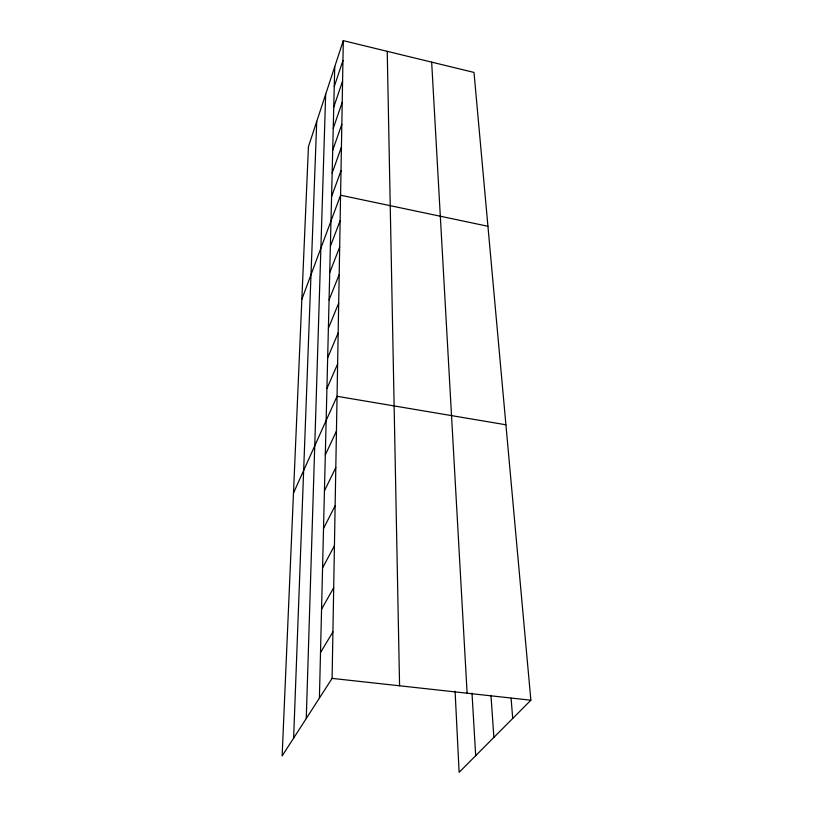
<?xml version="1.0" encoding="UTF-8"?>
<svg xmlns="http://www.w3.org/2000/svg" width="813" height="813" viewBox="0 0 813 813"><rect width="100%" height="100%" fill="white"/><g stroke="black" fill="none" stroke-linecap="round" stroke-linejoin="round"><path stroke-width="1.22" d="M343.299 40.65L308.442 146.645L282.131 755.958L332.1 678.388L343.299 40.65L473.999 72.428L530.869 700.206L459.121 772.35L455.087 691.202M319.407 698.093L334.732 66.696M306.267 718.489L325.667 94.278M293.625 738.113L316.735 121.432M334.255 86.564L342.954 60.508M333.757 107.103L342.588 81.036M333.239 128.332L342.222 102.286M332.7 150.303L341.836 124.287M332.151 173.037L341.43 147.082M331.582 196.594L341.013 170.71M301.847 299.316L340.586 195.211L487.932 226.268M330.373 246.339L340.139 220.658M329.732 272.619L339.671 247.091M329.072 299.916L339.194 274.57M328.381 328.289L338.686 303.158M327.669 357.801L338.167 332.924M326.917 388.523L337.619 363.95M293.483 493.064L337.049 396.297L505.92 424.782M325.312 454.934L336.44 431.124M324.438 490.9L335.799 467.556M323.523 528.521L335.129 505.727M322.568 567.911L334.428 545.747M321.562 609.211L333.696 587.758M320.515 652.554L332.913 631.914M332.1 678.388L530.869 700.206M511.092 698.235L512.708 718.458M490.971 695.349L493.877 737.401M472.007 693.103L475.686 755.694M431.662 62.134L467.119 693.204M387.232 51.331L399.569 685.796"/></g></svg>
